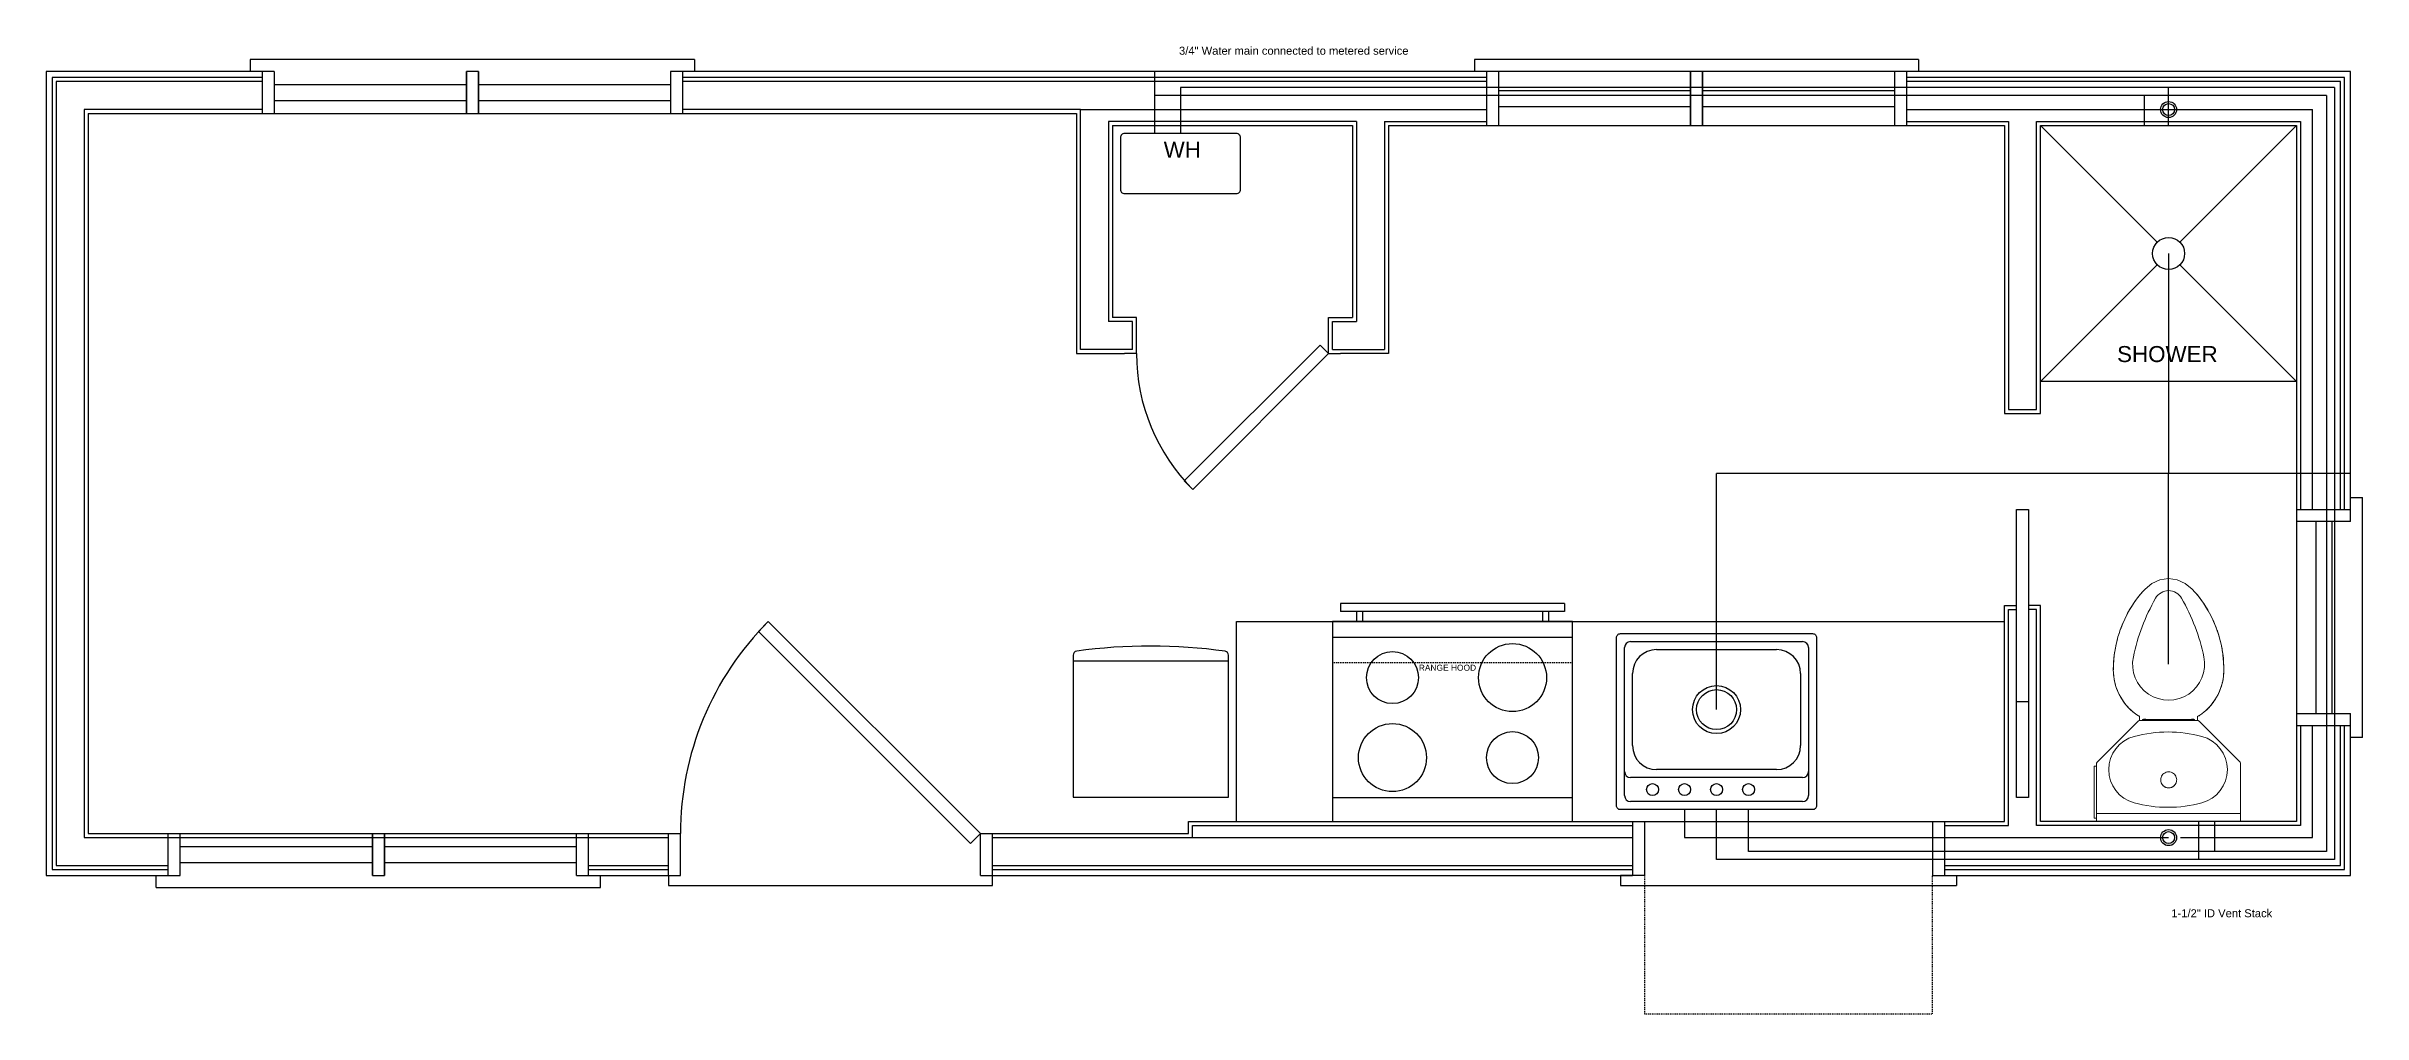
# Model space of a CAD drawing. Header units: inches. Extents: x -177 to 2825, y -2046 to -803.
# Drawn here: x 1331.7 to 1621.2, y -1808.1 to -1687.2 of the extents above; entities that cross this region are included whole.
import ezdxf

# ---------------------------------------------------------------- set-up
doc = ezdxf.new("R2010")
doc.units = ezdxf.units.IN
doc.header["$MEASUREMENT"] = 0
doc.linetypes.add('HIDDEN2', pattern=[0.1875, 0.125, -0.0625])
for name, color, linetype, lineweight in [('Cold Water Line', 5, 'Continuous', 25), ('Hot Water Line', 1, 'Continuous', 25), ('P-SANR-FIXT', 7, 'Continuous', 9)]:
    doc.layers.add(name, color=color, linetype=linetype, lineweight=lineweight)
for name, color, linetype in [('Hidden Line', 7, 'HIDDEN2'), ('Plumbing', 4, 'Continuous'), ('Sewage Line', 3, 'Continuous')]:
    doc.layers.add(name, color=color, linetype=linetype)
doc.styles.get("Standard").update_dxf_attribs({"font": 'arial.ttf'})

# ---------------------------------------------------------------- blocks, each defined once
blk = doc.blocks.new('FamilyGeomCombi__2530-Back0')
at = {"layer": 'P-SANR-FIXT'}
for p, q in [((-4.14, 27.61), (-4.1, 27.67)), ((4.1, 27.66), (4.14, 27.6)), ((-6.11, 23.79), (-6.09, 23.84)), ((6.1, 23.83), (6.11, 23.79)), ((-6.7, 21.42), (-6.7, 21.45)), ((6.7, 21.46), (6.71, 21.4)), ((-6.72, 17.39), (-6.72, 17.41)), ((6.72, 17.41), (6.72, 17.4)), ((-6.17, 15.89), (-6.18, 15.91)), ((-5.29, 14.56), (-5.3, 14.57)), ((5.31, 14.57), (5.29, 14.55)), ((6.18, 15.91), (6.17, 15.89)), ((-3.8, 12.57), (-8.95, 7.43)), ((-3.88, 13.29), (-3.9, 13.3)), ((3.68, 12.63), (-3.68, 12.63)), ((-3.63, 13.15), (-3.63, 12.63)), ((-3.25, 12.78), (-3.13, 12.78)), ((-3.25, 12.78), (-3.25, 12.63)), ((-2.86, 12.79), (-3.14, 12.79)), ((-3.14, 12.79), (-3.14, 12.78)), ((-3.13, 12.78), (3.12, 12.78)), ((-2.86, 12.78), (-2.86, 12.79)), ((3.14, 12.79), (2.86, 12.79)), ((2.86, 12.79), (2.86, 12.78)), ((3.12, 12.78), (3.25, 12.78)), ((3.14, 12.78), (3.14, 12.79)), ((3.25, 12.63), (3.25, 12.78)), ((3.62, 12.63), (3.62, 13.15)), ((8.95, 7.43), (3.8, 12.57)), ((3.9, 13.3), (3.88, 13.28)), ((-9.32, 6.83), (-9.32, 6.55)), ((-9.3, 6.83), (-9.32, 6.83)), ((-9.32, 6.55), (-9.3, 6.55)), ((-9.3, 6.81), (-9.3, 6.94)), ((-9, 6.94), (-9.3, 6.94)), ((-9.3, 0.56), (-9.3, 6.81)), ((-9, 7.3), (-9, 1)), ((9, 1), (9, 7.3)), ((-9.32, 0.83), (-9.32, 0.55)), ((-9.3, 0.83), (-9.32, 0.83)), ((-9.32, 0.55), (-9.3, 0.55)), ((-9.3, 0.44), (-9.3, 0.56)), ((-9.3, 0.44), (-9, 0.44)), ((9, 1), (-9, 1)), ((-9, 1), (-9, 0)), ((9, 0), (9, 1))]:
    blk.add_line(p, q, dxfattribs=at)
for points in [[(-4.1, 27.67), (-3.87, 27.97), (-3.52, 28.42), (-3.14, 28.85), (-2.93, 29.07)], [(2.93, 29.07), (2.08, 29.77), (1.08, 30.22), (0, 30.4), (-1.08, 30.22), (-2.08, 29.77), (-2.93, 29.07)], [(2.93, 29.07), (3.31, 28.65), (3.68, 28.22), (4.03, 27.76), (4.1, 27.66)], [(-6.09, 23.84), (-5.95, 24.22), (-5.73, 24.77), (-5.49, 25.31), (-5.23, 25.85), (-5.12, 26.06)], [(-5.12, 26.06), (-4.83, 26.55), (-4.53, 27.04), (-4.21, 27.51), (-4.14, 27.61)], [(4.14, 27.6), (4.36, 27.3), (4.67, 26.82), (4.96, 26.33), (5.12, 26.06)], [(5.12, 26.06), (5.39, 25.53), (5.64, 24.99), (5.87, 24.44), (6.08, 23.89), (6.1, 23.83)], [(-6.7, 21.45), (-6.61, 21.94), (-6.48, 22.52), (-6.33, 23.09), (-6.15, 23.66), (-6.11, 23.79)], [(6.11, 23.79), (6.26, 23.32), (6.42, 22.75), (6.56, 22.17), (6.68, 21.59), (6.7, 21.46)], [(-6.91, 18.99), (-6.89, 19.58), (-6.86, 20.18), (-6.8, 20.77), (-6.72, 21.36), (-6.7, 21.42)], [(6.71, 21.4), (6.77, 21.01), (6.84, 20.42), (6.88, 19.82), (6.9, 19.23), (6.91, 18.99)], [(-6.72, 17.41), (-6.76, 17.56), (-6.81, 17.83), (-6.85, 18.11), (-6.88, 18.38), (-6.9, 18.66), (-6.91, 18.93), (-6.91, 18.99)], [(-6.18, 15.91), (-6.22, 16), (-6.34, 16.25), (-6.44, 16.5), (-6.54, 16.76), (-6.62, 17.03), (-6.69, 17.29), (-6.72, 17.39)], [(6.72, 17.4), (6.71, 17.35), (6.64, 17.08), (6.56, 16.82), (6.46, 16.56), (6.36, 16.3), (6.25, 16.05), (6.18, 15.91)], [(6.91, 18.99), (6.9, 18.71), (6.88, 18.44), (6.86, 18.16), (6.82, 17.89), (6.77, 17.62), (6.72, 17.41)], [(-5.3, 14.57), (-5.33, 14.6), (-5.51, 14.82), (-5.67, 15.04), (-5.82, 15.27), (-5.96, 15.51), (-6.1, 15.75), (-6.17, 15.89)], [(-4.14, 13.46), (-4.36, 13.63), (-4.57, 13.81), (-4.77, 14), (-4.97, 14.19), (-5.15, 14.39), (-5.29, 14.56)], [(5.29, 14.55), (5.19, 14.44), (5.01, 14.23), (4.81, 14.04), (4.61, 13.85), (4.4, 13.67), (4.18, 13.5), (4.14, 13.46)], [(6.17, 15.89), (6.13, 15.8), (5.99, 15.56), (5.85, 15.32), (5.7, 15.09), (5.54, 14.87), (5.37, 14.65), (5.31, 14.57)], [(-3.9, 13.3), (-3.97, 13.35), (-4.08, 13.42), (-4.14, 13.46)], [(-3.63, 13.15), (-3.74, 13.21), (-3.86, 13.27), (-3.88, 13.29)], [(3.88, 13.28), (3.8, 13.24), (3.68, 13.18), (3.62, 13.15)], [(4.14, 13.46), (4.03, 13.38), (3.92, 13.31), (3.9, 13.3)]]:
    blk.add_lwpolyline(points, dxfattribs=at)
for centre, radius, start, end in [((7.43, 19.26), 14.27, 136.5661, 151.5709), ((-7.43, 19.26), 14.27, 28.4291, 43.4339), ((7.94, 18.99), 14.84, 151.5709, 180), ((20.07, 15.5), 25, 150.2175, 168.2522), ((0, 26.99), 1.88, 29.7825, 150.2175), ((-20.07, 15.5), 25, 11.7478, 29.7825), ((-7.94, 18.99), 14.84, 0, 28.4291), ((0, 19.68), 4.5, 168.2522, 11.7478), ((0, 18.99), 6.91, 180, 233.187), ((0, 18.99), 6.91, 306.813, 0), ((-2.12, 16.15), 3.36, 233.187, 243.4805), ((-3.68, 12.45), 0.172, 90, 135), ((2.12, 16.15), 3.36, 296.5195, 306.813), ((3.68, 12.45), 0.172, 45, 90), ((-3.19, 6.5), 4.3, 104.8974, 180), ((-0.07, -5.23), 16.44, 75.1026, 104.8974), ((3.05, 6.5), 4.3, 0, 75.1026), ((-8.83, 7.3), 0.172, 135, 180), ((-3.19, 6.5), 4.3, 180, 255.1026), ((3.05, 6.5), 4.3, 284.8974, 360), ((8.83, 7.3), 0.172, 0, 45), ((-0.07, 18.23), 16.44, 255.1026, 284.8974)]:
    blk.add_arc(centre, radius, start, end, dxfattribs=at)
for points, start_tangent, end_tangent in [([(1.01, 5.22), (0.96, 5.52), (0.82, 5.8), (0.6, 6.02), (0.32, 6.17), (0.01, 6.22), (-0.3, 6.17), (-0.59, 6.02), (-0.81, 5.8), (-0.95, 5.52), (-0.99, 5.22)], (0, 1), (0, -1)), ([(-0.99, 5.22), (-0.98, 5.05), (-0.93, 4.88), (-0.9, 4.8), (-0.86, 4.73), (-0.82, 4.65), (-0.77, 4.58), (-0.71, 4.52), (-0.65, 4.46), (-0.58, 4.41), (-0.5, 4.36), (-0.43, 4.32), (-0.34, 4.28), (-0.17, 4.24), (0.01, 4.22), (0.19, 4.23), (0.36, 4.28), (0.44, 4.32), (0.52, 4.36), (0.59, 4.41), (0.66, 4.46), (0.72, 4.52), (0.78, 4.58), (0.83, 4.65), (0.88, 4.73), (0.92, 4.8), (0.95, 4.88), (0.99, 5.05), (1.01, 5.22)], (0, -1), (0, 1))]:
    blk.add_spline(points, degree=3, dxfattribs=dict(at, start_tangent=start_tangent, end_tangent=end_tangent))

msp = doc.modelspace()

# ---------------------------------------------------------------- linework, layer by layer
for p, q in [((1358.67, -1690.37), (1331.67, -1690.37)), ((1357.17, -1688.87), (1357.17, -1690.37)), ((1412.67, -1688.87), (1357.17, -1688.87)), ((1360.17, -1690.37), (1357.17, -1690.37)), ((1358.67, -1690.37), (1358.67, -1695.62)), ((1360.17, -1690.37), (1360.17, -1695.62)), ((1385.67, -1690.37), (1384.17, -1690.37)), ((1384.17, -1695.62), (1384.17, -1690.37)), ((1384.17, -1690.37), (1384.17, -1695.62)), ((1385.67, -1695.62), (1385.67, -1690.37)), ((1385.67, -1690.37), (1385.67, -1695.62)), ((1412.67, -1690.37), (1409.67, -1690.37)), ((1409.67, -1690.37), (1409.67, -1695.62)), ((1619.67, -1690.37), (1411.17, -1690.37)), ((1411.17, -1690.37), (1411.17, -1695.62)), ((1412.67, -1688.87), (1412.67, -1690.37)), ((1565.67, -1688.87), (1510.17, -1688.87)), ((1510.17, -1688.87), (1510.17, -1690.37)), ((1513.17, -1690.37), (1510.17, -1690.37)), ((1511.67, -1690.37), (1511.67, -1697.12)), ((1513.17, -1690.37), (1513.17, -1697.12)), ((1537.17, -1697.12), (1537.17, -1690.37)), ((1537.17, -1690.37), (1537.17, -1697.12)), ((1538.67, -1690.37), (1537.17, -1690.37)), ((1538.67, -1697.12), (1538.67, -1690.37)), ((1538.67, -1690.37), (1538.67, -1697.12)), ((1565.67, -1690.37), (1562.67, -1690.37)), ((1562.67, -1690.37), (1562.67, -1697.12)), ((1564.17, -1690.37), (1564.17, -1697.12)), ((1565.67, -1688.87), (1565.67, -1690.37)), ((1619.67, -1745.12), (1619.67, -1690.37)), ((1358.67, -1691.12), (1332.42, -1691.12)), ((1358.67, -1691.62), (1332.92, -1691.62)), ((1360.17, -1692), (1384.17, -1692)), ((1360.17, -1692), (1384.17, -1692)), ((1385.67, -1692), (1409.67, -1692)), ((1385.67, -1692), (1409.67, -1692)), ((1511.67, -1691.12), (1411.17, -1691.12)), ((1511.67, -1691.62), (1411.17, -1691.62)), ((1513.17, -1692.75), (1537.17, -1692.75)), ((1513.17, -1692.75), (1537.17, -1692.75)), ((1538.67, -1692.75), (1562.67, -1692.75)), ((1538.67, -1692.75), (1562.67, -1692.75)), ((1618.92, -1691.12), (1564.17, -1691.12)), ((1618.42, -1691.62), (1564.17, -1691.62)), ((1618.42, -1745.12), (1618.42, -1691.62)), ((1618.92, -1745.12), (1618.92, -1691.12)), ((1336.92, -1695.62), (1460.42, -1695.62)), ((1360.17, -1694), (1384.17, -1694)), ((1360.17, -1694), (1384.17, -1694)), ((1385.67, -1694), (1409.67, -1694)), ((1385.67, -1694), (1409.67, -1694)), ((1460.92, -1695.12), (1411.17, -1695.12)), ((1460.42, -1695.62), (1460.42, -1725.62)), ((1460.92, -1725.12), (1460.92, -1695.12)), ((1460.92, -1695.12), (1511.67, -1695.12)), ((1513.17, -1694.75), (1537.17, -1694.75)), ((1513.17, -1694.75), (1537.17, -1694.75)), ((1538.67, -1694.75), (1562.67, -1694.75)), ((1538.67, -1694.75), (1562.67, -1694.75)), ((1564.17, -1695.12), (1614.92, -1695.12)), ((1580.42, -1695.12), (1614.92, -1695.12)), ((1614.92, -1745.12), (1614.92, -1695.12)), ((1495.42, -1696.62), (1464.42, -1696.62)), ((1464.42, -1696.62), (1464.42, -1721.62)), ((1464.92, -1697.12), (1494.92, -1697.12)), ((1464.92, -1697.12), (1494.92, -1697.12)), ((1464.92, -1697.12), (1464.92, -1721.12)), ((1494.92, -1697.12), (1494.92, -1721.12)), ((1495.42, -1696.62), (1495.42, -1721.62)), ((1498.92, -1696.62), (1498.92, -1725.12)), ((1498.92, -1696.62), (1511.67, -1696.62)), ((1499.42, -1697.12), (1499.42, -1725.62)), ((1499.42, -1697.12), (1576.42, -1697.12)), ((1564.17, -1696.62), (1576.92, -1696.62)), ((1576.42, -1697.12), (1576.42, -1733.12)), ((1576.92, -1696.62), (1576.92, -1732.62)), ((1580.42, -1732.62), (1580.42, -1696.62)), ((1580.42, -1696.62), (1613.42, -1696.62)), ((1580.92, -1733.12), (1580.92, -1697.12)), ((1580.92, -1697.12), (1612.92, -1697.12)), ((1580.92, -1697.12), (1595.51, -1711.71)), ((1612.92, -1697.12), (1598.34, -1711.71)), ((1612.92, -1697.12), (1612.92, -1784.12)), ((1613.42, -1696.62), (1613.42, -1745.12)), ((1595.51, -1714.53), (1580.92, -1729.12)), ((1598.34, -1714.53), (1612.92, -1729.12)), ((1467.42, -1721.62), (1464.42, -1721.62)), ((1467.92, -1721.12), (1464.92, -1721.12)), ((1467.42, -1725.12), (1467.42, -1721.62)), ((1467.92, -1725.62), (1467.92, -1721.12)), ((1491.92, -1725.62), (1491.92, -1721.12)), ((1491.92, -1721.12), (1494.92, -1721.12)), ((1492.42, -1725.12), (1492.42, -1721.62)), ((1492.42, -1721.62), (1495.42, -1721.62)), ((1467.42, -1725.12), (1460.92, -1725.12)), ((1490.86, -1724.56), (1473.89, -1741.53)), ((1490.86, -1724.56), (1491.92, -1725.62)), ((1492.42, -1725.12), (1498.92, -1725.12)), ((1460.42, -1725.62), (1466.42, -1725.62)), ((1467.92, -1725.62), (1466.42, -1725.62)), ((1491.92, -1725.62), (1474.95, -1742.59)), ((1491.92, -1725.62), (1493.42, -1725.62)), ((1499.42, -1725.62), (1493.42, -1725.62)), ((1576.42, -1733.12), (1580.92, -1733.12)), ((1576.92, -1732.62), (1580.42, -1732.62)), ((1474.95, -1742.59), (1473.89, -1741.53)), ((1612.92, -1745.12), (1619.67, -1745.12)), ((1619.67, -1743.62), (1621.17, -1743.62)), ((1619.67, -1746.62), (1619.67, -1743.62)), ((1621.17, -1773.62), (1621.17, -1743.62)), ((1619.67, -1746.62), (1612.92, -1746.62)), ((1615.3, -1746.62), (1615.3, -1770.62)), ((1617.3, -1746.62), (1617.3, -1770.62)), ((1521.42, -1756.87), (1493.42, -1756.87)), ((1493.42, -1756.87), (1493.42, -1757.87)), ((1521.42, -1756.87), (1521.42, -1757.87)), ((1576.42, -1784.12), (1576.42, -1757.12)), ((1576.42, -1757.12), (1577.92, -1757.12)), ((1580.92, -1757.12), (1579.42, -1757.12)), ((1580.92, -1784.12), (1580.92, -1757.12)), ((1480.42, -1759.12), (1576.42, -1759.12)), ((1480.42, -1784.12), (1480.42, -1759.12)), ((1522.42, -1759.12), (1492.42, -1759.12)), ((1492.42, -1759.12), (1492.42, -1784.12)), ((1521.42, -1757.87), (1493.42, -1757.87)), ((1495.42, -1757.87), (1495.42, -1759.12)), ((1496.17, -1757.87), (1496.17, -1759.12)), ((1518.67, -1757.87), (1518.67, -1759.12)), ((1519.42, -1757.87), (1519.42, -1759.12)), ((1522.42, -1784.12), (1522.42, -1759.12)), ((1576.92, -1784.62), (1576.92, -1757.62)), ((1576.92, -1757.62), (1577.92, -1757.62)), ((1580.42, -1757.62), (1579.42, -1757.62)), ((1580.42, -1784.62), (1580.42, -1757.62)), ((1522.42, -1761.12), (1492.42, -1761.12)), ((1522.42, -1782.62), (1522.42, -1760.62)), ((1528.92, -1780.87), (1528.92, -1762.37)), ((1529.67, -1761.62), (1551.17, -1761.62)), ((1532.92, -1762.62), (1547.92, -1762.62)), ((1551.92, -1762.37), (1551.92, -1780.87)), ((1479.42, -1764.07), (1460.02, -1764.07)), ((1529.92, -1774.62), (1529.92, -1765.62)), ((1550.92, -1765.62), (1550.92, -1774.62)), ((1577.92, -1769.12), (1579.42, -1769.12)), ((1612.92, -1770.62), (1619.67, -1770.62)), ((1619.67, -1773.62), (1619.67, -1770.62)), ((1612.92, -1772.12), (1619.67, -1772.12)), ((1613.42, -1772.12), (1613.42, -1784.62)), ((1618.42, -1789.62), (1618.42, -1772.12)), ((1621.17, -1773.62), (1619.67, -1773.62)), ((1551.17, -1778.62), (1529.67, -1778.62)), ((1547.92, -1777.62), (1532.92, -1777.62)), ((1460.02, -1781.07), (1479.42, -1781.07)), ((1492.42, -1781.12), (1522.42, -1781.12)), ((1551.17, -1781.62), (1529.67, -1781.62)), ((1346.92, -1790.87), (1346.92, -1785.62)), ((1348.42, -1790.87), (1348.42, -1785.62)), ((1372.42, -1785.62), (1372.42, -1790.87)), ((1372.42, -1790.87), (1372.42, -1785.62)), ((1373.92, -1785.62), (1373.92, -1790.87)), ((1373.92, -1790.87), (1373.92, -1785.62)), ((1397.92, -1790.87), (1397.92, -1785.62)), ((1399.42, -1790.87), (1399.42, -1785.62)), ((1409.42, -1790.87), (1409.42, -1785.62)), ((1410.92, -1790.87), (1410.92, -1785.62)), ((1448.42, -1790.87), (1448.42, -1785.62)), ((1449.92, -1790.87), (1449.92, -1785.62)), ((1474.92, -1786.12), (1529.92, -1786.12)), ((1492.42, -1784.12), (1522.42, -1784.12)), ((1529.92, -1784.12), (1529.92, -1790.87)), ((1531.42, -1784.12), (1531.42, -1790.87)), ((1567.42, -1784.12), (1567.42, -1790.87)), ((1568.92, -1784.12), (1568.92, -1790.87)), ((1568.92, -1784.62), (1576.92, -1784.62)), ((1613.42, -1784.62), (1580.42, -1784.62)), ((1612.92, -1784.12), (1580.92, -1784.12)), ((1372.42, -1787.25), (1348.42, -1787.25)), ((1372.42, -1787.25), (1348.42, -1787.25)), ((1397.92, -1787.25), (1373.92, -1787.25)), ((1397.92, -1787.25), (1373.92, -1787.25)), ((1345.42, -1790.87), (1348.42, -1790.87)), ((1345.42, -1792.37), (1345.42, -1790.87)), ((1372.42, -1789.25), (1348.42, -1789.25)), ((1372.42, -1789.25), (1348.42, -1789.25)), ((1372.42, -1790.87), (1373.92, -1790.87)), ((1397.92, -1789.25), (1373.92, -1789.25)), ((1397.92, -1789.25), (1373.92, -1789.25)), ((1397.92, -1790.87), (1400.92, -1790.87)), ((1400.92, -1792.37), (1400.92, -1790.87)), ((1409.42, -1790.87), (1409.42, -1792.12)), ((1449.92, -1789.62), (1529.92, -1789.62)), ((1449.92, -1792.12), (1449.92, -1790.87)), ((1531.42, -1790.87), (1528.42, -1790.87)), ((1528.42, -1790.87), (1528.42, -1792.12)), ((1567.42, -1790.87), (1570.42, -1790.87)), ((1568.92, -1789.62), (1618.42, -1789.62)), ((1570.42, -1790.87), (1570.42, -1792.12)), ((1345.42, -1792.37), (1400.92, -1792.37)), ((1409.42, -1792.12), (1449.92, -1792.12)), ((1528.42, -1792.12), (1570.42, -1792.12))]:
    msp.add_line(p, q)
for points in [[(1331.67, -1690.37), (1331.67, -1790.87), (1346.92, -1790.87)], [(1332.42, -1691.12), (1332.42, -1790.12), (1346.92, -1790.12)], [(1332.92, -1691.62), (1332.92, -1789.62), (1346.92, -1789.62)], [(1358.67, -1695.12), (1336.42, -1695.12), (1336.42, -1786.12), (1346.92, -1786.12)], [(1336.92, -1695.62), (1336.92, -1785.62), (1410.92, -1785.62)], [(1469.72, -1762.17), (1469.62, -1762.17)], [(1336.42, -1766.12), (1336.42, -1786.12), (1409.42, -1786.12)], [(1568.92, -1790.12), (1618.92, -1790.12), (1618.92, -1772.12)], [(1568.92, -1790.87), (1619.67, -1790.87), (1619.67, -1772.37)], [(1598.42, -1786.12), (1614.92, -1786.12), (1614.92, -1772.12)], [(1399.42, -1786.12), (1409.42, -1786.12)], [(1448.42, -1785.62), (1474.42, -1785.62), (1474.42, -1784.12), (1576.42, -1784.12)], [(1449.92, -1786.12), (1474.92, -1786.12), (1474.92, -1784.62), (1529.92, -1784.62)], [(1568.92, -1786.12), (1595.42, -1786.12)], [(1399.42, -1789.62), (1409.42, -1789.62)], [(1399.42, -1790.12), (1409.42, -1790.12)], [(1399.42, -1790.87), (1410.92, -1790.87)], [(1448.42, -1790.87), (1529.92, -1790.87)], [(1449.92, -1790.12), (1529.92, -1790.12)]]:
    msp.add_lwpolyline(points)
for points in [[(1466.42, -1705.62), (1480.42, -1705.62, 0.414214), (1480.92, -1705.12), (1480.92, -1698.62, 0.414214), (1480.42, -1698.12), (1466.42, -1698.12, 0.414214), (1465.92, -1698.62), (1465.92, -1705.12, 0.414214)], [(1527.92, -1782.12), (1527.92, -1761.12, -0.414214), (1528.42, -1760.62), (1552.42, -1760.62, -0.414214), (1552.92, -1761.12), (1552.92, -1782.12, -0.414214), (1552.42, -1782.62), (1528.42, -1782.62, -0.414214)]]:
    msp.add_lwpolyline(points, format="xyb", close=True)
for points in [[(1580.92, -1697.12), (1612.92, -1697.12), (1612.92, -1729.12), (1580.92, -1729.12)], [(1577.92, -1781.12), (1577.92, -1745.12), (1579.42, -1745.12), (1579.42, -1781.12)], [(1421.91, -1759.1), (1448.42, -1785.62), (1447.19, -1786.86), (1420.67, -1760.34)]]:
    msp.add_lwpolyline(points, close=True)
msp.add_lwpolyline([(1479.42, -1781.07), (1479.42, -1763.33, 0.373249), (1478.99, -1762.83, 0.070654), (1460.45, -1762.82, 0.373695), (1460.02, -1763.31), (1460.02, -1781.07)], format="xyb")
for centre, radius in [((1596.92, -1695.12), 1), ((1596.92, -1695.12), 0.75), ((1596.92, -1713.12), 2), ((1499.92, -1766.12), 3.25), ((1514.92, -1766.12), 4.25), ((1540.42, -1770.12), 3), ((1540.42, -1770.12), 2.5), ((1499.92, -1776.12), 4.25), ((1514.92, -1776.12), 3.25), ((1532.42, -1780.12), 0.75), ((1536.42, -1780.12), 0.75), ((1540.42, -1780.12), 0.75), ((1544.42, -1780.12), 0.75), ((1596.92, -1786.12), 1), ((1596.92, -1786.12), 0.75)]:
    msp.add_circle(centre, radius)
for centre, radius, start, end in [((1491.92, -1725.62), 24, 180, 225), ((1448.42, -1785.62), 37.5, 135, 180), ((1529.67, -1762.37), 0.75, 90, 180), ((1532.92, -1765.62), 3, 90, 180), ((1547.92, -1765.62), 3, 0, 90), ((1551.17, -1762.37), 0.75, 0, 90), ((1532.92, -1774.62), 3, 180, 270), ((1547.92, -1774.62), 3, 270, 0), ((1529.67, -1777.87), 0.75, 180, 270), ((1551.17, -1777.87), 0.75, 270, 0), ((1529.67, -1780.87), 0.75, 180, 270), ((1551.17, -1780.87), 0.75, 270, 0)]:
    msp.add_arc(centre, radius, start, end)
at = {"layer": 'Cold Water Line'}
for p, q in [((1470.17, -1690.37), (1470.17, -1698.12)), ((1616.67, -1693.37), (1470.17, -1693.37)), ((1593.92, -1697.12), (1593.92, -1693.37)), ((1616.67, -1693.37), (1616.67, -1787.87)), ((1544.42, -1787.87), (1544.42, -1782.62)), ((1602.67, -1784.12), (1602.67, -1787.87)), ((1616.67, -1787.87), (1544.42, -1787.87))]:
    msp.add_line(p, q, dxfattribs=at)
at = {"layer": 'Hidden Line'}
msp.add_line((1492.42, -1764.25), (1522.42, -1764.25), dxfattribs=at)
msp.add_lwpolyline([(1531.42, -1790.87), (1531.42, -1808.12), (1567.42, -1808.12), (1567.42, -1790.87)], dxfattribs=at)
at = {"layer": 'Hot Water Line'}
for p, q in [((1473.42, -1692.37), (1473.42, -1698.12)), ((1617.67, -1692.37), (1473.42, -1692.37)), ((1596.92, -1697.12), (1596.92, -1692.37)), ((1617.67, -1692.37), (1617.67, -1788.87)), ((1540.42, -1788.87), (1540.42, -1782.62)), ((1600.67, -1784.12), (1600.67, -1788.87)), ((1617.67, -1788.87), (1540.42, -1788.87))]:
    msp.add_line(p, q, dxfattribs=at)
at = {"layer": 'Sewage Line'}
for p, q in [((1596.92, -1713.12), (1596.92, -1740.62)), ((1619.67, -1740.62), (1540.42, -1740.62)), ((1540.42, -1770.12), (1540.42, -1740.62)), ((1596.92, -1764.44), (1596.92, -1740.62)), ((1536.42, -1782.62), (1536.42, -1786.12)), ((1536.42, -1786.12), (1596.92, -1786.12))]:
    msp.add_line(p, q, dxfattribs=at)

# ---------------------------------------------------------------- block references
at = {"layer": 'Plumbing'}
msp.add_blockref('FamilyGeomCombi__2530-Back0', (1596.92, -1784.12), dxfattribs=at)

# ---------------------------------------------------------------- texts
for s, height, p in [('3/4" Water main connected to metered service', 1, (1473.24, -1688.27)), ('WH', 2, (1471.32, -1701.12)), ('SHOWER', 2, (1590.48, -1726.68)), ('RANGE HOOD', 0.75, (1503.21, -1765.26)), ('1-1/2" ID Vent Stack', 1, (1597.26, -1796.07))]:
    msp.add_text(s, height=height).set_placement(p)

doc.saveas('drawing.dxf')
